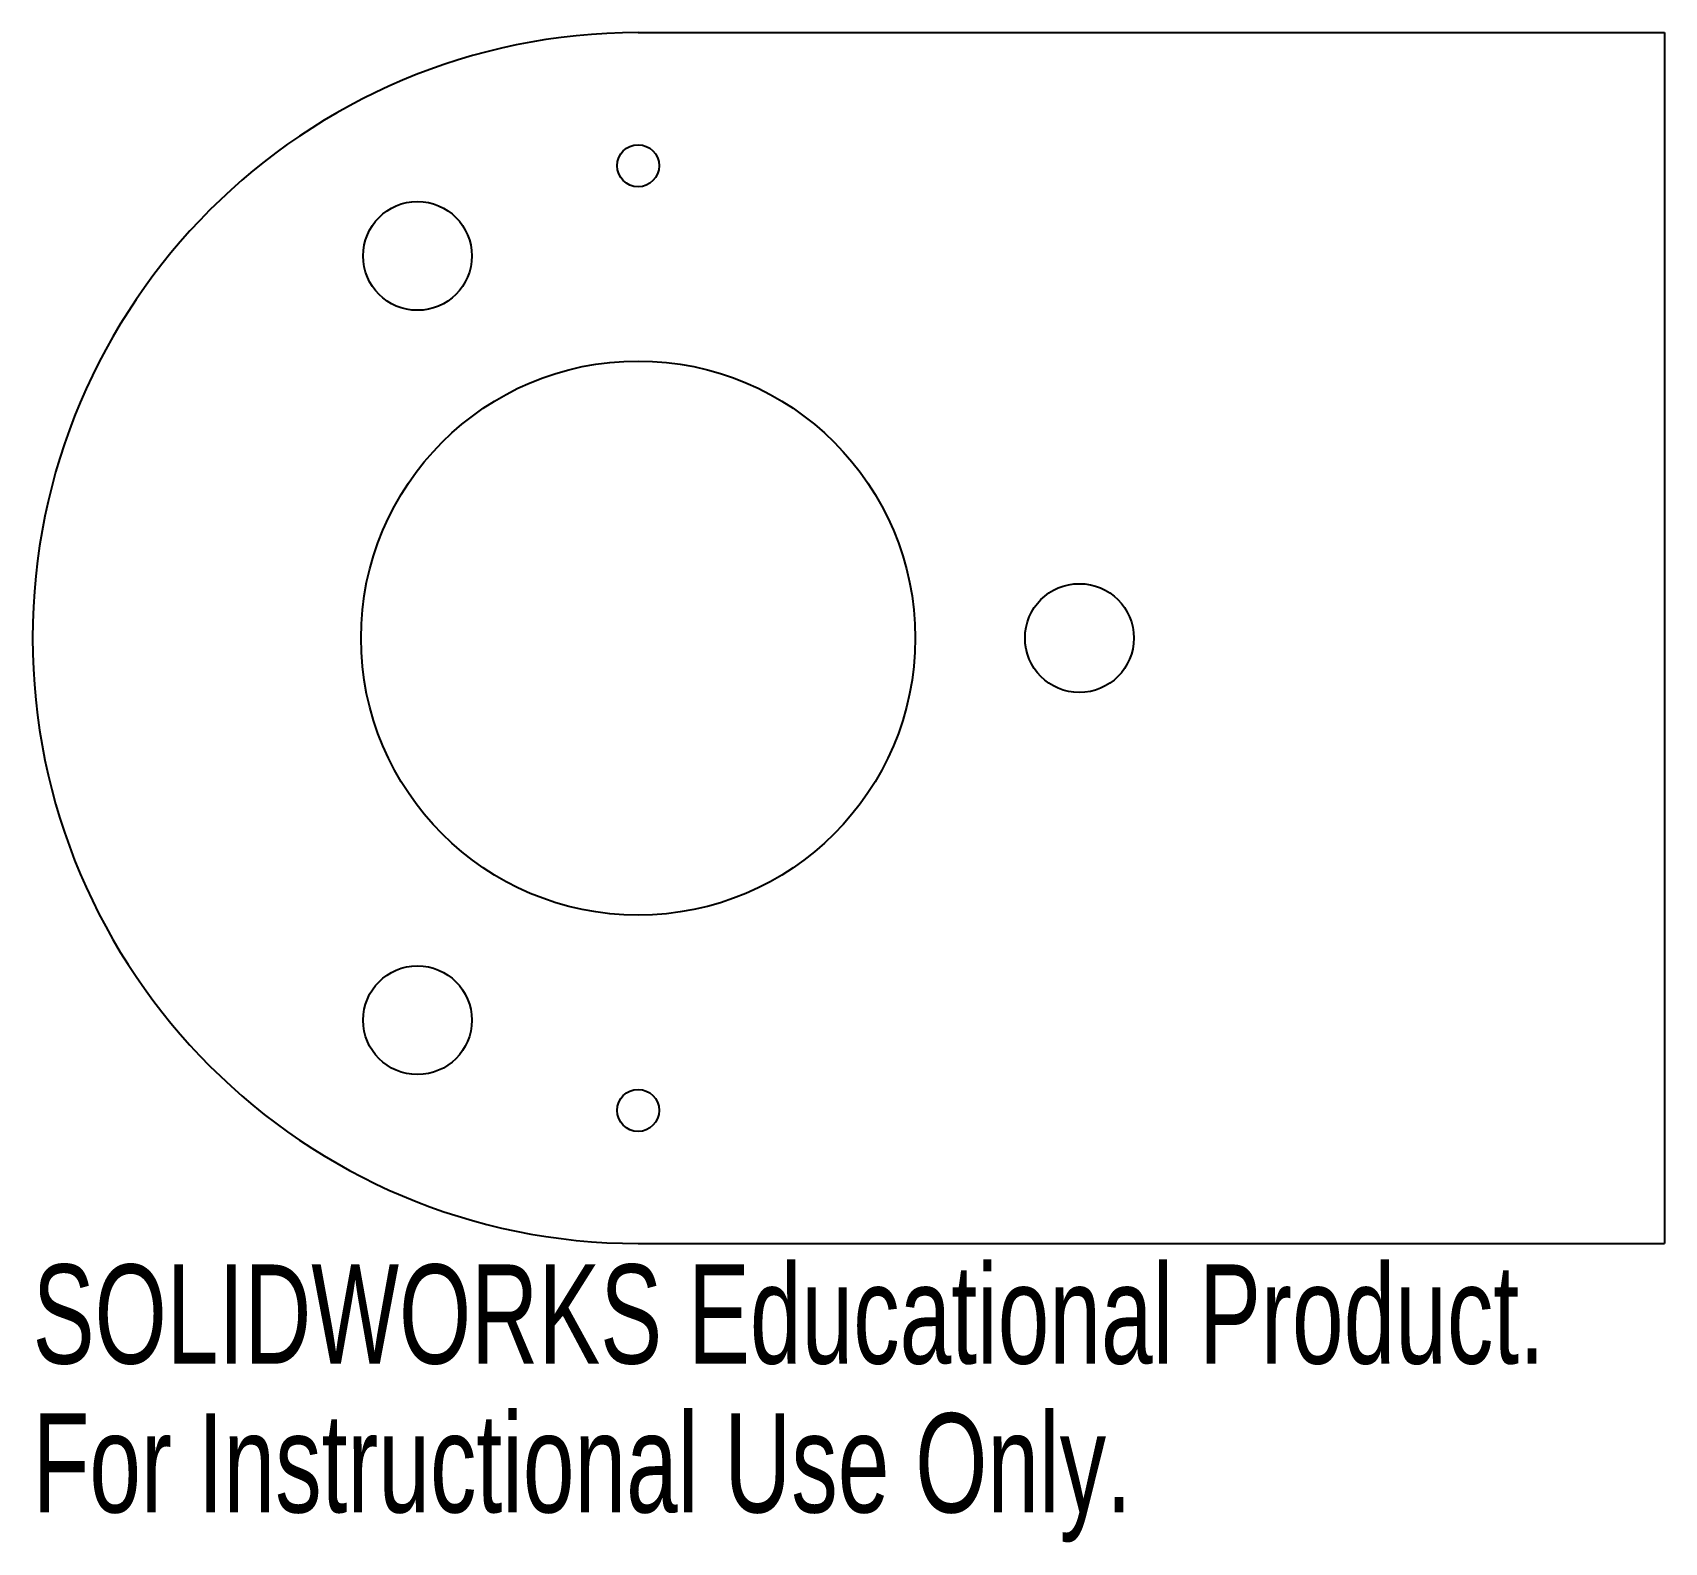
# Model space of a CAD drawing. Header units: millimetres. Extents: x -79.5 to 0, y -44.1 to 29.5.
import ezdxf

# ---------------------------------------------------------------- set-up
doc = ezdxf.new("R2010")
doc.units = ezdxf.units.MM
doc.styles.add('SLDTEXTSTYLE0', font='TXT', dxfattribs={"width": 0.7})

msp = doc.modelspace()

# ---------------------------------------------------------------- linework, layer by layer
at = {"color": 7, "linetype": 'Continuous', "lineweight": 25}
for p, q in [((-50, 29.5), (0, 29.5)), ((0, 29.5), (0, -29.5)), ((-50, -29.5), (0, -29.5))]:
    msp.add_line(p, q, dxfattribs=at)
for centre, radius in [((-50, 23.015), 1.025), ((-60.75, 18.62), 2.65), ((-50, 0), 13.5), ((-28.5, 0), 2.65), ((-60.75, -18.62), 2.65), ((-50, -23.015), 1.025)]:
    msp.add_circle(centre, radius, dxfattribs=at)
msp.add_arc((-50, 0), 29.5, 90, 270, dxfattribs=at)

# ---------------------------------------------------------------- texts
at = {"color": 7, "linetype": 'Continuous', "char_height": 4.83362, "attachment_point": 1, "style": 'SLDTEXTSTYLE0'}
for s, insert in [('SOLIDWORKS Educational Product.', (-79.5, -30.52)), ('For Instructional Use Only.', (-79.5, -37.77))]:
    msp.add_mtext(s, dxfattribs=dict(at, insert=insert))

doc.saveas('drawing.dxf')
